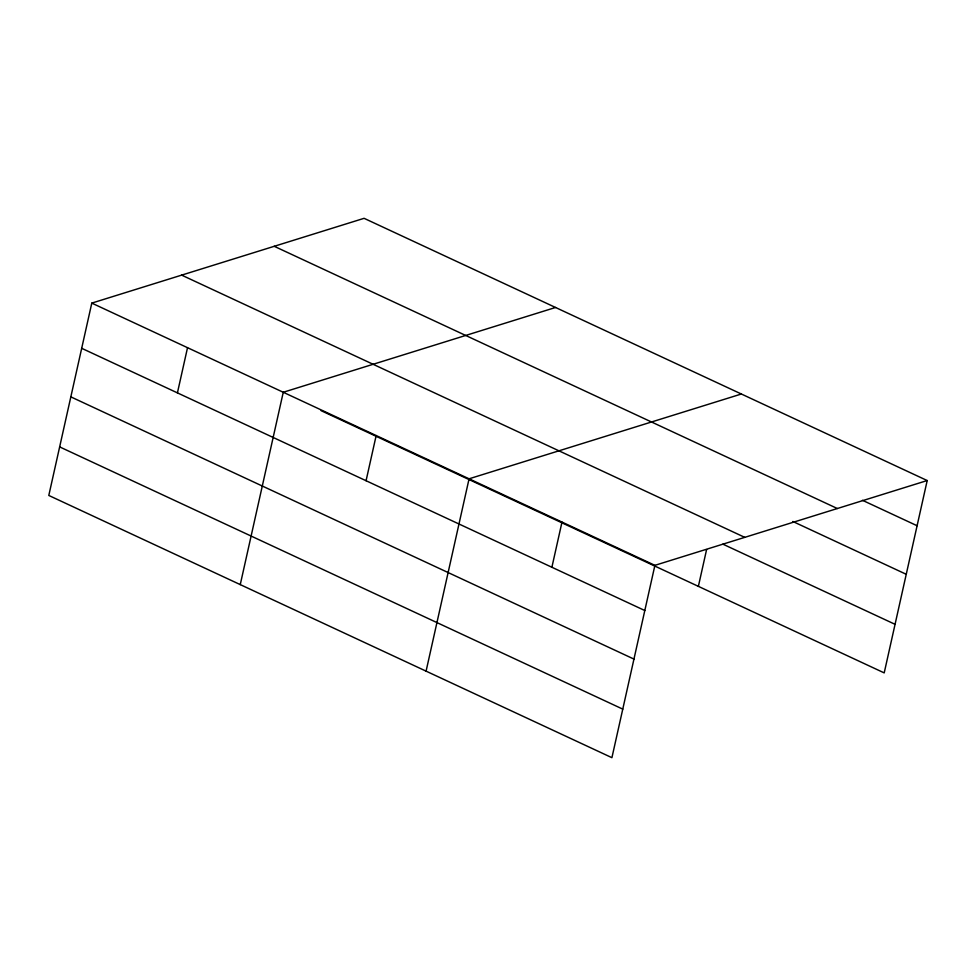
<?xml version="1.0" encoding="UTF-8"?>
<svg xmlns="http://www.w3.org/2000/svg" width="976" height="976" viewBox="0 0 976 976"><rect width="100%" height="100%" fill="white"/><g stroke="black" fill="none" stroke-linecap="round" stroke-linejoin="round"><path stroke-width="1.46" d="M927.2 480.546L364.085 218.319L91.793 303.109L48.8 495.454L611.915 757.681L654.908 565.336L927.2 480.546L884.207 672.891L321.092 410.664M177.425 392.877L187.526 347.688M240.255 584.612L283.26 392.267L555.539 307.477M366.073 480.729L376.175 435.54M426.085 671.146L469.078 478.801L741.37 394.011M551.891 567.263L561.993 522.075M698.377 586.356L706.6 549.561M862.442 500.285L917.098 525.735M274.232 246.294L837.347 508.52M792.829 521.477L906.24 574.291M181.646 275.122L744.773 537.361M722.899 544.157L895.065 624.323M91.793 303.109L654.908 565.336M81.691 348.298L644.807 610.525M70.833 396.866L633.961 659.093M59.658 446.898L622.773 709.125"/></g></svg>
